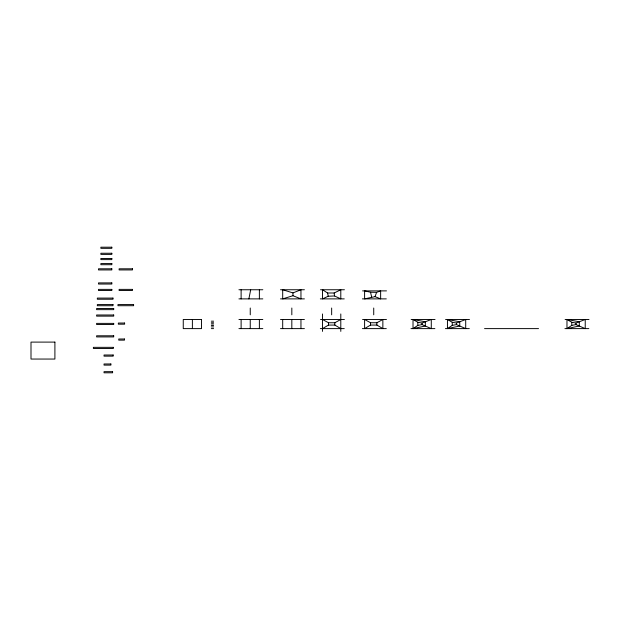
<?xml version="1.0" encoding="UTF-8"?>
<svg xmlns="http://www.w3.org/2000/svg" width="620" height="620" viewBox="0 0 620 620"><rect width="100%" height="100%" fill="white"/><g stroke="black" fill="none" stroke-linecap="round" stroke-linejoin="round"><path stroke-width="0.93" d="M248.876 298.879L250.689 289.749M375.022 296.647L376.603 292.369L380.641 290.888L380.641 298.879L375.022 296.647L364.599 298.879L364.599 290.888L370.52 292.237L376.603 292.369M413.021 328.615L417.826 325.384L422.042 324.593L431.28 328.615L431.28 319.486L422.042 323.051L417.826 322.26L413.021 319.486L413.021 328.615L425.328 326.019L425.328 321.78L413.021 319.486M447.446 328.615L452.251 325.384L456.467 324.593L465.705 328.615L465.705 319.486L456.467 323.051L452.251 322.26L447.446 319.486L447.446 328.615L459.753 326.019L459.753 321.78L447.446 319.486M566.967 328.615L571.772 325.384L575.988 324.593L585.226 328.615L585.226 319.486L575.988 323.051L571.772 322.26L566.967 319.486L566.967 328.615L579.274 326.019L579.274 321.78L566.967 319.486M322.532 328.615L328.492 325.066L334.839 325.066L340.798 328.615M370.551 325.066L364.599 328.615L364.599 319.486L370.551 322.741L376.898 322.741L382.858 319.486L382.858 328.615L376.898 325.066L370.551 325.066L370.551 322.741M322.532 319.486L328.492 322.741L334.839 322.741L340.798 319.486M334.134 292.997L340.798 289.749L340.798 298.879L334.506 295.957L328.228 296.244L322.532 298.879L322.532 289.749L327.577 292.997L334.134 292.997L334.506 295.957M292.958 292.904L300.956 289.749L300.956 298.879L292.958 295.717L282.697 298.879L282.697 289.749L292.958 292.904L292.958 295.717M238.925 289.749L262.826 289.749M280.504 289.749L304.404 289.749M320.517 289.749L344.418 289.749M362.576 290.888L386.477 290.888M238.925 298.879L262.826 298.879M280.504 298.879L304.404 298.879M320.346 298.879L344.247 298.879M362.406 298.879L386.306 298.879M238.925 319.486L262.826 319.486M280.504 319.486L304.404 319.486M320.517 319.486L344.418 319.486M362.576 319.486L386.477 319.486M411.153 319.486L435.054 319.486M445.579 319.486L469.479 319.486M565.099 319.486L589 319.486M211.319 321.183L213.598 321.183M211.319 322.772L213.598 322.772M211.319 323.989L213.598 323.989M211.319 325.469L213.598 325.469M211.319 326.926L213.598 326.926M211.319 328.615L213.598 328.615M238.925 328.615L262.826 328.615M280.504 328.615L304.404 328.615M320.346 328.615L344.247 328.615M362.406 328.615L386.306 328.615M410.975 328.615L434.876 328.615M445.408 328.615L469.309 328.615M484.546 328.615L538.54 328.615M564.921 328.615L588.822 328.615M370.52 292.237L371.69 297.112M327.577 292.997L328.228 296.244M575.988 323.051L575.988 324.593M571.772 322.26L571.772 325.384M456.467 323.051L456.467 324.593M452.251 322.26L452.251 325.384M422.042 323.051L422.042 324.593M417.826 322.26L417.826 325.384M376.898 322.741L376.898 325.066M373.728 308.024L373.728 314.821M340.798 313.968L340.798 331.39M334.839 322.741L334.839 325.066M331.661 308.024L331.661 314.821M328.492 322.741L328.492 325.066M322.532 313.968L322.532 331.39M300.956 319.486L300.956 328.615M291.826 308.024L291.826 314.821M291.826 319.486L291.826 328.615M282.697 319.486L282.697 328.615M259.377 289.749L259.377 298.879M259.377 319.486L259.377 328.615M250.248 308.024L250.248 314.821M250.248 319.486L250.248 328.615M241.118 289.749L241.118 298.879M241.118 319.486L241.118 328.615M192.386 319.486L192.386 328.615M111.833 247.194L100.874 247.194L100.874 248.333L111.833 248.333L111.833 247.194M111.833 253.247L100.874 253.247L100.874 254.386L111.833 254.386L111.833 253.247M111.833 258.47L100.874 258.47L100.874 259.617L111.833 259.617L111.833 258.47M111.833 263.57L100.874 263.57L100.874 264.709L111.833 264.709L111.833 263.57M111.833 268.801L98.495 268.801L98.495 269.94L111.833 269.94L111.833 268.801M132.448 268.801L119.117 268.801L119.117 269.94L132.448 269.94L132.448 268.801M111.833 282.898L98.495 282.898L98.495 284.038L111.833 284.038L111.833 282.898M111.833 289.377L98.495 289.377L98.495 290.524L111.833 290.524L111.833 289.377M132.448 289.377L119.117 289.377L119.117 290.524L132.448 290.524L132.448 289.377M112.987 298.088L97.34 298.088L97.34 299.235L112.987 299.235L112.987 298.088M112.987 304.575L97.34 304.575L97.34 305.714L112.987 305.714L112.987 304.575M133.602 304.575L117.963 304.575L117.963 305.714L133.602 305.714L133.602 304.575M113.708 308.512L96.619 308.512L96.619 309.651L113.708 309.651L113.708 308.512M113.708 314.991L96.619 314.991L96.619 316.13L113.708 316.13L113.708 314.991M201.516 319.486L183.257 319.486L183.257 328.615L201.516 328.615L201.516 319.486M124.612 323.043L118.335 323.043L118.335 324.183L124.612 324.183L124.612 323.043M113.708 323.384L96.619 323.384L96.619 324.524L113.708 324.524L113.708 323.384M113.708 335.784L96.619 335.784L96.619 336.923L113.708 336.923L113.708 335.784M124.45 339.001L118.746 339.001L118.746 340.14L124.45 340.14L124.45 339.001M54.901 342.101L31 342.101L31 359.05L54.901 359.05L54.901 342.101M113.367 347.34L93.388 347.34L93.388 348.479L113.367 348.479L113.367 347.34M113.166 355.004L104.036 355.004L104.036 356.144L113.166 356.144L113.166 355.004M110.887 363.971L104.036 363.971L104.036 365.118L110.887 365.118L110.887 363.971M112.6 371.667L104.036 371.667L104.036 372.806L112.6 372.806L112.6 371.667"/></g></svg>
